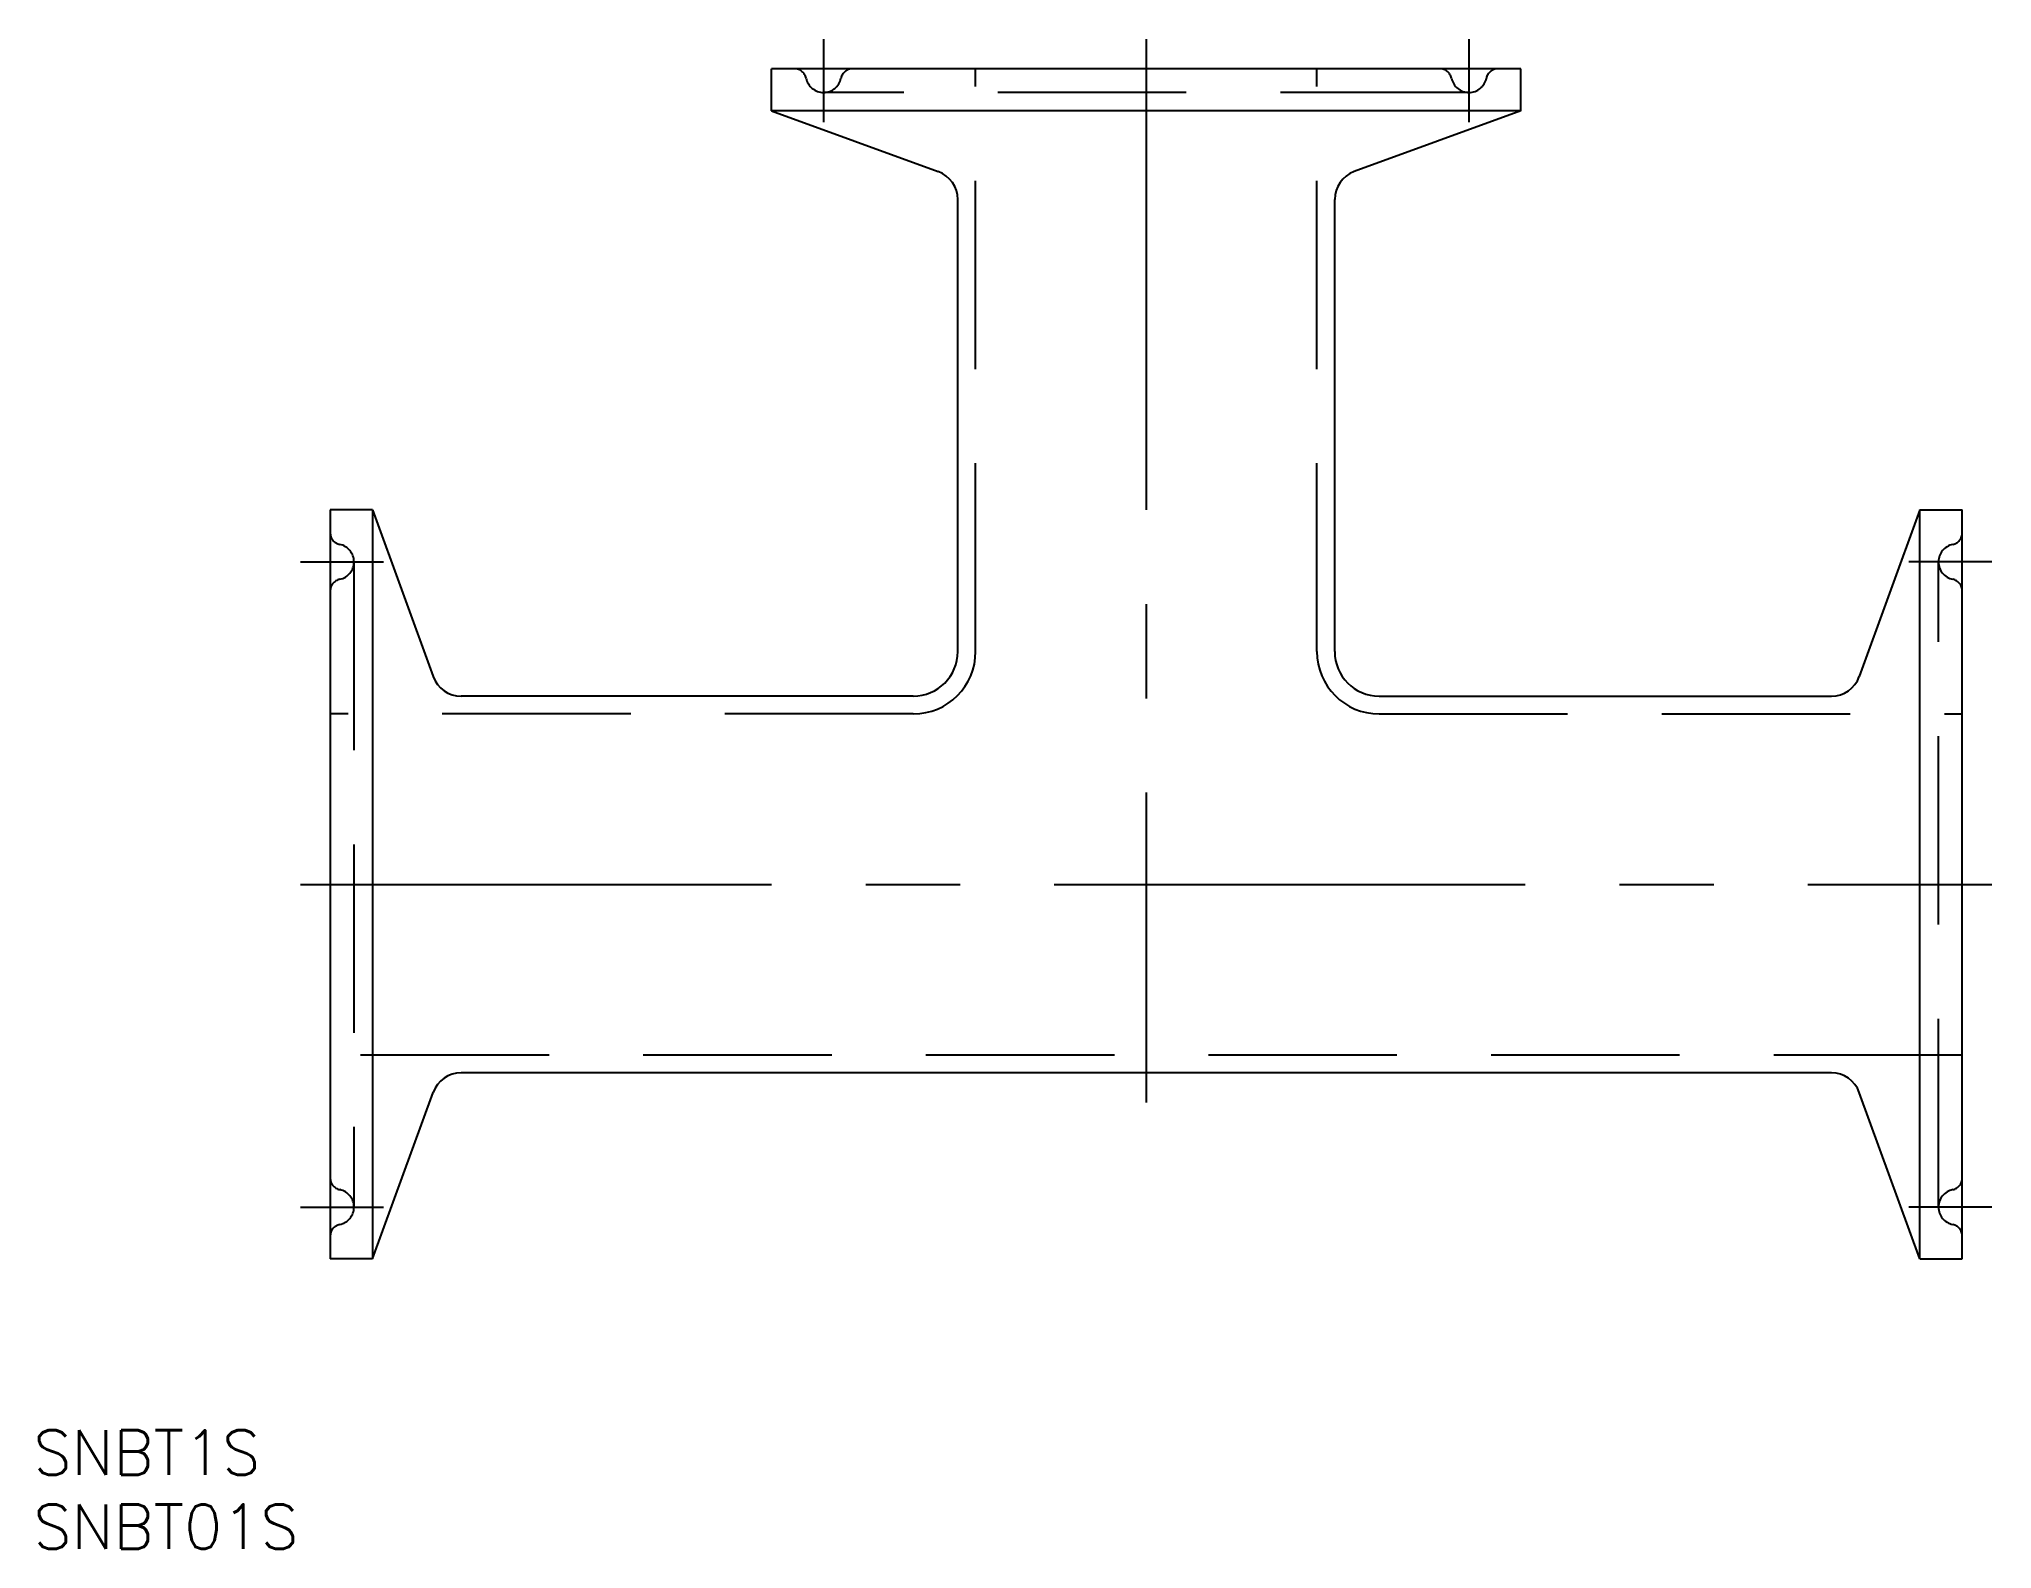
# Model space of a CAD drawing. Extents: x -20 to 112, y -45 to 57.
import ezdxf

# ---------------------------------------------------------------- set-up
doc = ezdxf.new("R2010")
doc.units = 0
doc.linetypes.add('CENTER', pattern=[50.8, 31.75, -6.35, 6.35, -6.35])
doc.linetypes.add('DASHED', pattern=[19.05, 12.7, -6.35])
doc.layers.get('0').update_dxf_attribs({"linetype": 'CONTINUOUS'})
doc.layers.add('CENTER', color=1, linetype='CENTER')
doc.styles.get("Standard").update_dxf_attribs({"font": 'txt.shx', "height": 3, "bigfont": 'bigfont.shx'})

msp = doc.modelspace()

# ---------------------------------------------------------------- linework, layer by layer
at = {"color": 7, "linetype": 'CONTINUOUS'}
for p, q in [((80.25, 55), (29.75, 55)), ((29.75, 52.15), (29.75, 55)), ((80.25, 52.15), (80.25, 55)), ((29.75, 52.15), (40.98, 48.06)), ((80.25, 52.15), (29.75, 52.15)), ((80.25, 52.15), (69.02, 48.06)), ((42.3, 15.7), (42.3, 46.18)), ((67.7, 15.7), (67.7, 46.18)), ((0, 25.25), (0, -25.25)), ((2.85, 25.25), (0, 25.25)), ((2.85, 25.25), (2.85, -25.25)), ((2.85, 25.25), (6.94, 14.02)), ((107.15, 25.25), (103.06, 14.02)), ((107.15, -25.25), (107.15, 25.25)), ((107.15, 25.25), (110, 25.25)), ((110, -25.25), (110, 25.25)), ((39.3, 12.7), (8.82, 12.7)), ((70.7, 12.7), (101.18, 12.7)), ((101.18, -12.7), (8.82, -12.7)), ((2.85, -25.25), (6.94, -14.02)), ((107.15, -25.25), (103.06, -14.02)), ((2.85, -25.25), (0, -25.25)), ((107.15, -25.25), (110, -25.25))]:
    msp.add_line(p, q, dxfattribs=at)
at = {"color": 3, "linetype": 'DASHED'}
for p, q in [((43.5, 15.7), (43.5, 55)), ((66.5, 15.7), (66.5, 55)), ((76.75, 53.4), (33.25, 53.4)), ((1.6, 21.75), (1.6, -21.75)), ((108.4, -21.75), (108.4, 21.75)), ((39.3, 11.5), (0, 11.5)), ((70.7, 11.5), (110, 11.5)), ((110, -11.5), (0, -11.5))]:
    msp.add_line(p, q, dxfattribs=at)
for centre, radius, start, end in [((31.29, 54.2), 0.8, 11.537, 90), ((33.25, 54.6), 1.2, 191.537, 348.463), ((35.21, 54.2), 0.8, 90, 168.463), ((74.79, 54.2), 0.8, 11.537, 90), ((76.75, 54.6), 1.2, 191.537, 348.463), ((78.71, 54.2), 0.8, 90, 168.463), ((0.8, 23.71), 0.8, 180, 258.463), ((109.2, 23.71), 0.8, 281.537, 0), ((0.4, 21.75), 1.2, 281.537, 78.463), ((109.6, 21.75), 1.2, 101.537, 258.463), ((0.8, 19.79), 0.8, 101.537, 180), ((109.2, 19.79), 0.8, 0, 78.463), ((39.3, 15.7), 4.2, 270, 0), ((70.7, 15.7), 4.2, 180, 270), ((0.8, -19.79), 0.8, 180, 258.463), ((0.4, -21.75), 1.2, 281.537, 78.463), ((109.6, -21.75), 1.2, 101.537, 258.463), ((109.2, -19.79), 0.8, 281.537, 0), ((0.8, -23.71), 0.8, 101.537, 180), ((109.2, -23.71), 0.8, 0, 78.463)]:
    msp.add_arc(centre, radius, start, end, dxfattribs=at)
at = {"color": 7, "linetype": 'CONTINUOUS'}
for centre, radius, start, end in [((40.3, 46.18), 2, 0, 70), ((69.7, 46.18), 2, 110, 180), ((39.3, 15.7), 3, 270, 0), ((70.7, 15.7), 3, 180, 270), ((8.82, 14.7), 2, 200, 270), ((101.18, 14.7), 2, 270, 340), ((8.82, -14.7), 2, 90, 160), ((101.18, -14.7), 2, 20, 90)]:
    msp.add_arc(centre, radius, start, end, dxfattribs=at)
at = {"layer": 'CENTER', "color": 1, "linetype": 'CENTER'}
for p, q in [((33.25, 57), (33.25, 51.4)), ((55, 57), (55, -14.7)), ((76.75, 57), (76.75, 51.4)), ((-2, 21.75), (3.6, 21.75)), ((112, 21.75), (106.4, 21.75)), ((-2, 0), (112, 0)), ((-2, -21.75), (3.6, -21.75)), ((112, -21.75), (106.4, -21.75))]:
    msp.add_line(p, q, dxfattribs=at)

# ---------------------------------------------------------------- texts
at = {"color": 7, "linetype": 'CONTINUOUS'}
for s, p in [('SNBT1S', (-20.01, -39.8)), ('SNBT01S', (-20.01, -44.8))]:
    msp.add_text(s, height=3, dxfattribs=at).set_placement(p)

doc.saveas('drawing.dxf')
